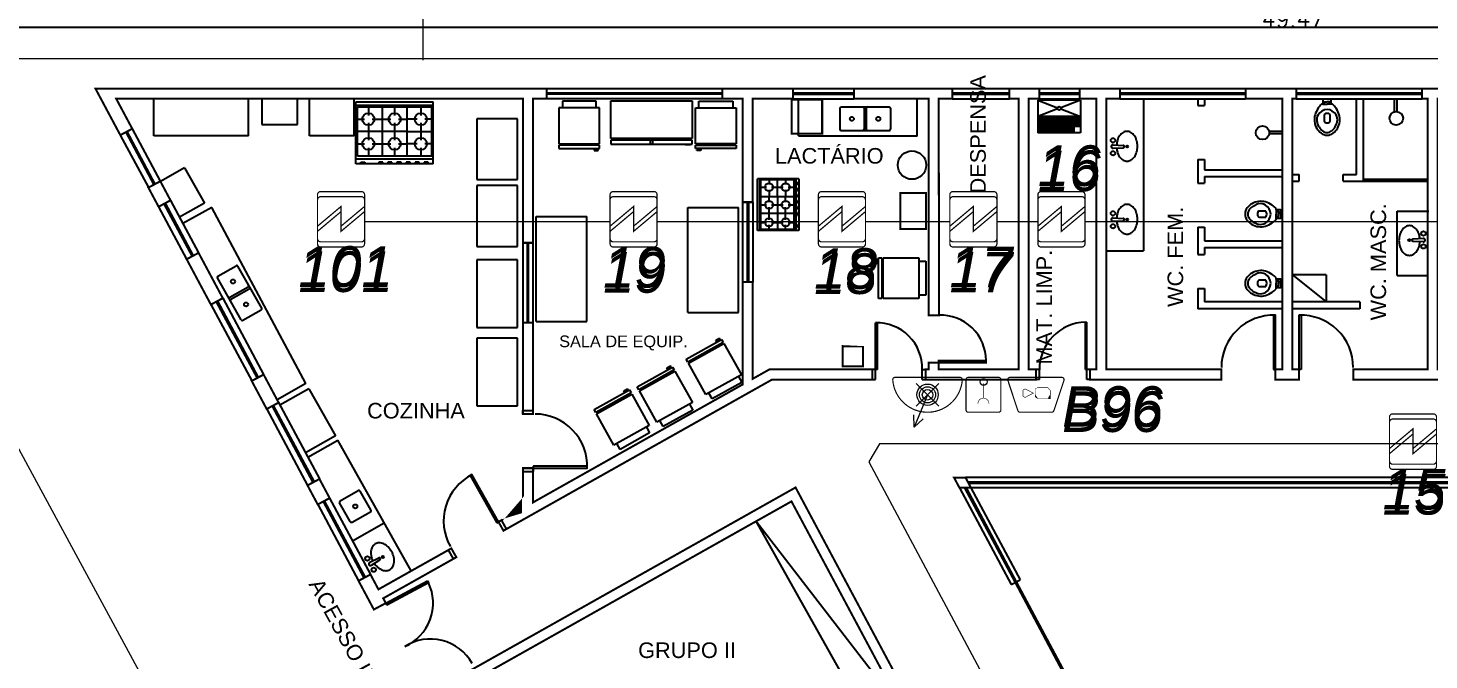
# Model space of a CAD drawing. Header units: metres. Extents: x -331 to 2982, y 362 to 2539.
# Drawn here: x 2904.08 to 2924.8, y 1398.83 to 1408.17 of the extents above; entities that cross this region are included whole.
import ezdxf

# ---------------------------------------------------------------- set-up
doc = ezdxf.new("R2010")
doc.units = ezdxf.units.M
doc.linetypes.add('LIN0', pattern=[0])
doc.layers.get('0').update_dxf_attribs({"color": 251})
doc.layers.get('Defpoints').update_dxf_attribs({"color": 251})
for name, color, linetype in [('CX', 251, 'Continuous'), ('DET. FUMAÇA', 1, 'Continuous'), ('Div', 251, 'Continuous'), ('Mob', 251, 'Continuous'), ('Pis', 251, 'Continuous')]:
    doc.layers.add(name, color=color, linetype=linetype)
doc.styles.add('COTA', font='simplex.shx')
doc.styles.get("Standard").update_dxf_attribs({"font": 'arial.ttf', "height": 0.3})
doc.dimstyles.new('EXEC_75', dxfattribs={"dimscale": 75, "dimtxt": 0.0032, "dimasz": 0.0022, "dimexe": 0, "dimexo": 0, "dimgap": 5e-05, "dimtad": 1, "dimzin": 4, "dimdsep": 46, "dimtxsty": 'COTA', "dimblk": 'ARCHTICK', "dimcen": 0, "dimclrd": 1, "dimclre": 1, "dimclrt": 2, "dimazin": 0, "dimtfac": 1, "dimtix": 1, "dimtmove": 2, "dimatfit": 3, "dimldrblk": 'DOT', "dimfxl": 1, "dimtvp": 1, "dimtolj": 1, "dimtzin": 0, "dimarcsym": 0})

# ---------------------------------------------------------------- blocks, each defined once
blk = doc.blocks.new('Detector de fumaça')
at = {"layer": 'DET. FUMAÇA', "linetype": 'Continuous', "lineweight": 15, "const_width": 0.01870277497772515}
blk.add_lwpolyline([(774.59948291868, 539.8157648447526), (775.2490596285452, 539.8157648447526, -0.414213562373095), (775.2958165659895, 539.7690079073084), (775.2958165659895, 539.1669315525518, -0.414213562373095), (775.2490596285452, 539.1201746151075), (774.59948291868, 539.1201746151075, -0.414213562373095), (774.5527259812357, 539.1669315525518), (774.5527259812357, 539.7690079073084, -0.414213562373095)], format="xyb", close=True, dxfattribs=at)
blk.add_lwpolyline([(774.7729620717275, 539.8157648447526), (775.0644559117889, 539.46796972993), (774.7729620717275, 539.46796972993), (775.0644559117889, 539.1201746151075)], dxfattribs=at)
blk = doc.blocks.new('WEW')
at = {"color": 1, "lineweight": 0, "true_color": 0xe60000}
for p, q in [((1781.244058351585, 994.0054447120629), (1781.439250093025, 994.4815067582979)), ((1781.439250093025, 994.4815067582979), (1781.307645081665, 994.3597140754018)), ((1781.439250093025, 994.4815067582979), (1781.447474959226, 994.302381974424)), ((1781.074639723589, 994.1748633400589), (1781.413476979581, 993.8360260840664)), ((1781.413476979581, 994.1748633400584), (1781.074639723589, 993.8360260840664))]:
    blk.add_line(p, q, dxfattribs=at)
at = {"color": 1, "true_color": 0xe60000, "const_width": 0.01719509600299768}
for points in [[(1779.259071833538, 993.7473526965271), (1780.02339894841, 993.7473526965271, 0.5119182938526288), (1780.056024349183, 993.7926180221241), (1779.907000183824, 994.239690518202, 0.3228228060550418), (1779.874374783051, 994.2632055766169), (1779.408095998897, 994.2632055766169, 0.3228228060552482), (1779.375470598124, 994.239690518202), (1779.226446432765, 993.7926180221241, 0.5119182938524135)], [(1780.193442345628, 994.2632055766169), (1780.640514841706, 994.2632055766169, -0.414213562373095), (1780.674905033712, 994.2288153846109), (1780.674905033712, 993.781742888533, -0.414213562373095), (1780.640514841706, 993.7473526965271), (1780.193442345628, 993.7473526965271, -0.414213562373095), (1780.159052153622, 993.781742888533), (1780.159052153622, 994.2288153846109, -0.414213562373095)], [(1780.763825455262, 993.7475182720175), (1781.724291247904, 993.7475182720175, 0.4353107658729382), (1781.758593597641, 993.7843649063095, 0.9309493362536452), (1780.729523105524, 993.78436490631, 0.4353107658789753)]]:
    blk.add_lwpolyline(points, format="xyb", close=True, dxfattribs=at)
at = {"color": 1, "true_color": 0xe60000, "const_width": 0.008597548001498838}
for points in [[(1780.336029158255, 994.1350885802071), (1780.338049993509, 994.117166943729), (1780.344365115822, 994.0989928898357), (1780.351185446949, 994.0881389409826), (1780.365331318015, 994.0727414786561), (1780.373162042483, 994.0671882955221), (1780.385539694845, 994.0603730144587), (1780.397159497558, 994.0568391706461), (1780.413073587328, 994.0548198313247), (1780.421409544896, 994.0548198313247), (1780.431261128904, 994.0560819184007), (1780.449861303415, 994.0615455393163), (1780.464482803699, 994.0698767141055), (1780.477493721696, 994.0816463422157), (1780.487704267944, 994.0962795844166), (1780.493996586282, 994.1102881051825), (1780.496860415737, 994.1223690846443), (1780.497607045538, 994.1296433123828), (1780.497793702989, 994.135674088325)], [(1780.416978593668, 993.8365099637556), (1780.416978593668, 994.0545811760148)]]:
    blk.add_lwpolyline(points, dxfattribs=at)
for points in [[(1779.462692778066, 994.0599573185639), (1779.617256824809, 994.0599573185641), (1779.651647016815, 994.0255671265581), (1779.651647016814, 993.9361816424857), (1779.617256824808, 993.9017914504798), (1779.462692778067, 993.9017914504798), (1779.428302586061, 993.9361816424857), (1779.42830258606, 994.0255671265579)], [(1779.832264668318, 993.9361816424855), (1779.832264668318, 994.0255671265586), (1779.8016962579, 994.0442011264258), (1779.678836761142, 993.9808743845219), (1779.8016962579, 993.917547642618)]]:
    blk.add_lwpolyline(points, close=True, dxfattribs=at)
at = {"color": 1, "lineweight": 0, "true_color": 0xe60000}
for radius in [0.15786673427384, 0.1190594061215832, 0.0773527752583614]:
    blk.add_circle((1781.244058351585, 994.0054447120626), radius, dxfattribs=at)
blk = doc.blocks.new('derw')
at = {"layer": 'Div', "color": 2, "linetype": 'Continuous', "lineweight": 15}
blk.add_lwpolyline([(814.4189921522002, 2191.529581289617), (814.4189921522002, 2192.588913395118), (816.5705472743985, 2192.588913395118)], dxfattribs=at)
at = {"layer": 'Div', "color": 2, "linetype": 'Continuous', "lineweight": 15, "insert": (814.7715363855286, 2193.224066991034), "char_height": 0.2, "attachment_point": 1}
blk.add_mtext_dynamic_manual_height_columns('{\\fArial|b0|i1|c0|p34;Cabo Blindado \\P3 x # 1,50mm²}', width=13.3188035564217, gutter_width=2.5, heights=[0], dxfattribs=at)
blk = doc.blocks.new('_ARCHTICK')
at = {"color": 0, "linetype": 'ByBlock', "const_width": 0.15}
blk.add_lwpolyline([(-0.5, -0.5), (0.5, 0.5)], dxfattribs=at)
blk = doc.blocks.new('*D131')
at = {"color": 1, "linetype": 'Continuous', "lineweight": -2, "transparency": 16777216}
for p, q in [((2898.05302410439, 1407.716126733687), (2898.05302410439, 1408.17792171085)), ((2947.521628035352, 1408.17792171085), (2898.05302410439, 1408.17792171085)), ((2947.521628035352, 1407.716126733687), (2947.521628035352, 1408.17792171085))]:
    blk.add_line(p, q, dxfattribs=at)
at = {"layer": 'Defpoints', "color": 0, "transparency": 16777216}
for p in [(2898.05302410439, 1408.17792171085), (2898.05302410439, 1407.716126733687), (2947.521628035352, 1407.716126733687)]:
    blk.add_point(p, dxfattribs=at)
at = {"color": 1, "lineweight": -2, "transparency": 16777216, "xscale": 0.165, "yscale": 0.165, "zscale": 0.165, "rotation": 180}
blk.add_blockref('_ARCHTICK', (2898.05302410439, 1408.17792171085), dxfattribs=at)
at = {"color": 1, "lineweight": -2, "transparency": 16777216, "xscale": 0.165, "yscale": 0.165, "zscale": 0.165}
blk.add_blockref('_ARCHTICK', (2947.521628035352, 1408.17792171085), dxfattribs=at)
at = {"color": 2, "lineweight": 15, "transparency": 16777216, "insert": (2922.787326069871, 1408.30167171085), "char_height": 0.24, "attachment_point": 5, "style": 'COTA'}
blk.add_mtext('\\A1;49.47', dxfattribs=at)
blk = doc.blocks.new('_Dot')
at = {"color": 0, "linetype": 'ByBlock', "lineweight": -2}
blk.add_line((-0.5, 0), (-1, 0), dxfattribs=at)
at = {"color": 0, "linetype": 'ByBlock', "const_width": 0.5}
blk.add_lwpolyline([(-0.25, 0, 1), (0.25, 0, 1)], format="xyb", close=True, dxfattribs=at)
blk = doc.blocks.new('BACIA')
for p, q in [((-0.06929969959371363, -0.1499999999999986), (-0.07449043972138014, -0.1499999999999986)), ((-0.0625, -0.1499999999999986), (-0.06929969959371363, -0.1499999999999986)), ((-0.0625, -0.09199999999999875), (-0.0625, -0.1499999999999986)), ((0, -0.0799999999999983), (-0.05150000000000077, -0.0799999999999983)), ((0.05150000000000077, -0.0799999999999983), (0, -0.0799999999999983)), ((0.03150000000000119, -0.115000000000002), (0, -0.115000000000002)), ((0.03600000000000136, -0.142000000000003), (0.03600000000000136, -0.1309999999999931)), ((0.0625, -0.1499999999999986), (0.0625, -0.09199999999999875)), ((0.06929969959371363, -0.1499999999999986), (0.0625, -0.1499999999999986)), ((0.07449043972138014, -0.1499999999999986), (0.06929969959371363, -0.1499999999999986)), ((-0.04449999999999932, -0.3039999999999949), (-0.04449999999999932, -0.3999999999999986)), ((0.04449999999999932, -0.3999999999999986), (0.04449999999999932, -0.3039999999999949)), ((-0.1184605461727166, -0.4889924874594769), (-0.1364171111008154, -0.45364006149088)), ((0.1184605461727166, -0.4889924874594769), (0.136417111100819, -0.45364006149088))]:
    blk.add_line(p, q)
for points in [[(-0.0625, -0.1499999999999986), (0, -0.1499999999999986)], [(0.0625, -0.1499999999999986), (0, -0.1499999999999986)]]:
    blk.add_lwpolyline(points)
blk.add_lwpolyline([(-0.04363120556149624, -0.1499999999999986, 0.3801993223494783), (-0.03599999999999781, -0.142000000000003), (-0.03599999999999781, -0.1309999999999931, 0.08734938886844609), (-0.03699999999999903, -0.1270000000000024, -0.172036555799225), (-0.03702063377328457, -0.1182640766249179, -0.102747442116531), (-0.03566207996622595, -0.1162748367859479, -0.1679936777225035), (-0.03150000000000119, -0.115000000000002), (0, -0.115000000000002)], format="xyb")
for centre, radius, start, end in [((0.1321829470198672, -0.3913096026490095), 0.3204150456967369, 131.9479104648091, 145.5380661265648), ((-0.07479012425758214, -0.1601487495666376), 0.01015317332599532, 88.30859252005752, 135.2439126766866), ((-0.05074531098659207, -0.09173346492895718), 0.01175771043809134, 93.68015882626072, 181.2989470177389), ((0.03173743116794014, -0.1216564220801502), 0.006660655258204784, 53.89771119222979, 92.04284503821697), ((0.03155233409674096, -0.1205401257283114), 0.005923065158646362, 22.59835358240746, 46.06398807404855), ((0.04786092761631977, -0.1318402319040786), 0.01189065152008987, 155.9795951917806, 175.9479178723674), ((0.04431560278074187, -0.1417074468716635), 0.008320747378689675, 182.0149049368109, 265.2819836100416), ((0.02469117647058638, -0.1226029411764671), 0.01307062595960118, 340.3418396232133, 19.38750188413868), ((0.05074531098659563, -0.09173346492895718), 0.01175771043809118, 358.7010529822612, 86.31984117373871), ((0.07479012425758214, -0.1601487495666376), 0.01015317332599532, 44.75608732331297, 91.69140747994248), ((-0.1321829470198672, -0.3913096026490095), 0.320415045696737, 34.46193387343519, 48.05208953519092), ((0.05494047619047748, -0.3801611904761941), 0.2432773275438598, 163.2378071544005, 187.0452670075308), ((0.05991666666666617, -0.3819983333333354), 0.2480025543159215, 186.4830215220752, 211.0730449228164), ((0.1454000000000022, -0.3981839999999934), 0.3352073654560732, 145.8476197902067, 164.7475197542508), ((-0.007601351351350871, -0.3835635135135149), 0.1458151578266436, 149.70193944114, 190.4455695455569), ((0.003175081433223426, -0.3827369706840429), 0.156567009623433, 190.0280393896644, 206.9273693196558), ((0.0006703454894427807, -0.3863925143953892), 0.1543939696503947, 90.24876676285231, 150.3441295896247), ((-0.02037499999999781, -0.4003749999999968), 0.02412791433174442, 179.1094637466394, 246.489598798599), ((0, -0.3557575757575719), 0.06825757575757602, 49.31179748816343, 130.6882025118366), ((-0.0006703454894427807, -0.3863925143953892), 0.1543939696503947, 29.65587041037526, 89.75123323714769), ((0.02037500000000136, -0.4003749999999968), 0.02412791433174442, 293.5104012014011, 0.8905362533606069), ((-0.1454000000000022, -0.3981839999999934), 0.335207365456073, 15.25248024574918, 34.15238020979325), ((0.007601351351350871, -0.3835635135135149), 0.1458151578266433, 349.5544304544431, 30.29806055886002), ((-0.003175081433223426, -0.3827369706840358), 0.1565670096234335, 333.0726374834064, 349.9719606103353), ((-0.05991666666666617, -0.3819983333333354), 0.2480025543159212, 328.9269550771838, 353.5169784779251), ((-0.05494047619047748, -0.3801611904761941), 0.2432773275438596, 352.9547329924692, 16.76219284559946), ((0.07564864864864873, -0.36919763513513), 0.2680990709266696, 211.6808876267744, 231.839711781021), ((0.07564864864864873, -0.36919763513513), 0.2280990709266696, 211.6808876267744, 231.839711781021), ((-0.0003333333333337407, -0.4609999999999985), 0.149000372855611, 233.0019240903329, 270.1281782638239), ((-0.0003333333333337407, -0.4609999999999985), 0.109000372855611, 233.0019240903329, 270.1281782638239), ((0, -0.3434318181818199), 0.08456818181818218, 249.2222843690609, 290.7777156309392), ((0.0003333333333337407, -0.4609999999999985), 0.1490003728556102, 269.8718217361762, 306.9980759096673), ((0.0003333333333337407, -0.4609999999999985), 0.1090003728556102, 269.8718217361762, 306.9980759096673), ((-0.07564864864864873, -0.36919763513513), 0.2280990709266702, 308.1602882189789, 328.3191123732256), ((-0.07564864864864873, -0.36919763513513), 0.2680990709266702, 308.1602882189789, 328.3191123732256)]:
    blk.add_arc(centre, radius, start, end)
blk = doc.blocks.new('Cuba')
at = {"linetype": 'LIN0'}
for p, q in [((-0.02585295492752238, -0.1379628876449992), (-0.01718032767666955, -0.2850224903811309)), ((0.02585295492751882, -0.1379628876449992), (0.01718032767666955, -0.2850224903811309))]:
    blk.add_line(p, q, dxfattribs=at)
for points in [[(-0.02288629802900033, -0.1882677574764458, 0.04918737415790959), (-0.08275152523274443, -0.1995334803665472, 0.08271085082696271), (-0.1510547913165752, -0.2324730561616519, 0.1067765166610257), (-0.2001066447227018, -0.2858013261504126, 0.1335112860191086), (-0.2154055886850799, -0.3420746072455643, 0.1335112860189625), (-0.2001066447227302, -0.3983478883407088, 0.1067765166609609), (-0.1510547913165894, -0.4516761583294908, 0.08271085082688794), (-0.08275152523278706, -0.4846157341246098, 0.07119615337565723), (0.004301776439952221, -0.4970746072455938, 0.07119615337569098)], [(0.004301776439952221, -0.4970746072455938, 0.07119615337569098), (0.09135507811273413, -0.4846157341246169, 0.08271085082684147), (0.159658344196508, -0.4516761583295192, 0.1067765166608913), (0.2087101976026347, -0.3983478883407869, 0.1335112860190436), (0.2240091415650127, -0.3420746072456069, 0.1335112860192239), (0.2087101976026204, -0.2858013261504198, 0.1067765166609785), (0.1596583441965223, -0.2324730561616803, 0.08271085082689239), (0.09135507811276256, -0.1995334803665827, 0.05612583776606229), (0.02292368620180341, -0.1876337754453488, 0.07119615337569682)]]:
    blk.add_lwpolyline(points, format="xyb", dxfattribs=at)
for centre, radius in [((-0.09940972269724568, -0.1349029643929995), 0.032730686475277), ((0.0919536699389738, -0.1349029643929995), 0.032730686475277), ((0, -0.3433150681628483), 0.01520655305174234)]:
    blk.add_circle(centre, radius, dxfattribs=at)
for centre, radius, start, end in [((0, -0.1349029643929995), 0.02603340947306572, 353.2499466875939, 186.7500533124061), ((0, -0.2850224903811309), 0.01718032767667764, 179.9999999995161, 4.838514225816819e-10)]:
    blk.add_arc(centre, radius, start, end, dxfattribs=at)
blk = doc.blocks.new('Gel_02')
for p, q in [((0, -0.5), (0, 0)), ((0, 0), (0.09999999999999787, 0)), ((0.09999999999999787, -0.5500000000000007), (0.09999999999999787, 0.04999999999999716)), ((0.09999999999999787, 0.04999999999999716), (0.629999999999999, 0.05000000000000071)), ((0.629999999999999, 0.05000000000000071), (0.6300000000000026, -0.5500000000000007)), ((0.6499999999999986, 0.02499999999999858), (0.629999999999999, 0.02499999999999858)), ((0.6499999999999986, -0.5500000000000007), (0.6499999999999986, 0.05000000000000071)), ((0.6499999999999986, 0.05000000000000071), (0.6999999999999957, 0.05000000000000071)), ((0.6999999999999957, 0.05000000000000071), (0.6999999999999957, -0.5500000000000007)), ((0.09999999999999787, -0.5), (0, -0.5)), ((0.6300000000000026, -0.5500000000000007), (0.09999999999999787, -0.5500000000000007)), ((0.6499999999999986, -0.5249999999999986), (0.6300000000000026, -0.5249999999999986)), ((0.6999999999999957, -0.5500000000000007), (0.6499999999999986, -0.5500000000000007)), ((0.7000000000000028, -0.4699999999999989), (0.7300000000000004, -0.4699999999999989)), ((0.7199999999999989, -0.4899999999999984), (0.7000000000000028, -0.4899999999999984)), ((0.7199999999999989, -0.5300000000000011), (0.7199999999999989, -0.4899999999999984)), ((0.7300000000000004, -0.5300000000000011), (0.7199999999999989, -0.5300000000000011)), ((0.7300000000000004, -0.4699999999999989), (0.7300000000000004, -0.5300000000000011))]:
    blk.add_line(p, q)
blk = doc.blocks.new('Fogao-6')
at = {"linetype": 'LIN0'}
for p, q in [((-0.3825000000000074, -0.01999999999999602), (0.3825000000000074, -0.01999999999999957)), ((-0.3825000000000074, -0.6350000000000016), (-0.3825000000000074, -0.01999999999999602)), ((-0.3825000000000074, -0.05499999999999972), (0.3825000000000074, -0.05499999999999972)), ((-0.3674999999999997, -0.5599999999999987), (-0.3675000000000068, -0.07000000000000384)), ((-0.3675000000000068, -0.07000000000000384), (0.3674999999999997, -0.07000000000000384)), ((-0.2600000000000051, -0.07000000000000384), (-0.2600000000000051, -0.154999999999994)), ((-0.1225000000000094, -0.07000000000000384), (-0.1225000000000094, -0.5599999999999987)), ((-7.105427357601002e-15, -0.07000000000000384), (-7.105427357601002e-15, -0.154999999999994)), ((0.1224999999999881, -0.07000000000000028), (0.1224999999999881, -0.5599999999999987)), ((0.259999999999998, -0.07000000000000384), (0.259999999999998, -0.154999999999994)), ((0.3674999999999926, -0.5600000000000023), (0.3674999999999997, -0.07000000000000384)), ((0.3824999999999932, -0.6350000000000122), (0.3825000000000074, -0.01999999999999957)), ((-0.3674999999999997, -0.1924999999999955), (-0.2975000000000065, -0.1924999999999955)), ((-0.2600000000000051, -0.2299999999999898), (-0.2600000000000051, -0.4000000000000057)), ((-0.2225000000000108, -0.192499999999999), (-0.1225000000000094, -0.1925000000000026)), ((-0.1225000000000094, -0.1925000000000026), (-0.03750000000000853, -0.1925000000000026)), ((-7.105427357601002e-15, -0.2299999999999862), (-7.105427357601002e-15, -0.4000000000000057)), ((0.03749999999998721, -0.1925000000000061), (0.1224999999999881, -0.1925000000000061)), ((0.2225000000000037, -0.192499999999999), (0.1225000000000023, -0.1925000000000026)), ((0.259999999999998, -0.2299999999999898), (0.259999999999998, -0.4000000000000057)), ((0.3674999999999926, -0.192499999999999), (0.2974999999999994, -0.1924999999999955)), ((-0.1225000000000094, -0.3149999999999906), (-0.3675000000000068, -0.3149999999999942)), ((0.1224999999999881, -0.3149999999999942), (-0.1225000000000094, -0.3149999999999906)), ((0.1225000000000023, -0.3149999999999906), (0.3674999999999926, -0.3149999999999942)), ((-0.3674999999999997, -0.4375), (-0.2975000000000065, -0.4375)), ((-0.2600000000000051, -0.4750000000000014), (-0.2600000000000051, -0.5599999999999987)), ((-0.2225000000000108, -0.4375000000000036), (-0.1225000000000094, -0.4375000000000036)), ((-0.1225000000000094, -0.4375000000000036), (-0.03750000000000853, -0.4375000000000036)), ((-7.105427357601002e-15, -0.4750000000000014), (-7.105427357601002e-15, -0.5599999999999987)), ((0.03749999999998721, -0.4375000000000036), (0.1224999999999881, -0.4375000000000036)), ((0.2225000000000037, -0.4375000000000036), (0.1225000000000023, -0.4375000000000036)), ((0.259999999999998, -0.4750000000000014), (0.259999999999998, -0.5599999999999987)), ((0.3674999999999926, -0.4375000000000036), (0.2974999999999994, -0.4375)), ((0.3824999999999932, -0.5899999999999963), (-0.3825000000000003, -0.5899999999999963)), ((0.3824999999999932, -0.6350000000000122), (-0.3825000000000074, -0.6350000000000016)), ((0.3674999999999926, -0.5600000000000023), (-0.3674999999999997, -0.5599999999999987)), ((-0.3339106237489773, -0.6166043435804944), (-0.2939106237489781, -0.6166043435804944)), ((-0.3339106237489773, -0.626604343580496), (-0.3339106237489773, -0.6166043435804944)), ((-0.2939106237489781, -0.626604343580496), (-0.3339106237489773, -0.626604343580496)), ((-0.2939106237489781, -0.6166043435804944), (-0.2939106237489781, -0.626604343580496)), ((-0.1568313688273406, -0.6166043435804944), (-0.1568313688273406, -0.626604343580496)), ((-0.1168313688273415, -0.6166043435804944), (-0.1568313688273406, -0.6166043435804944)), ((-0.1568313688273406, -0.626604343580496), (-0.1168313688273415, -0.626604343580496)), ((-0.1168313688273415, -0.626604343580496), (-0.1168313688273415, -0.6166043435804944)), ((-0.02683136882733805, -0.6166043435804944), (-0.0668313688273372, -0.6166043435804944)), ((-0.0668313688273372, -0.6166043435804944), (-0.0668313688273372, -0.626604343580496)), ((-0.0668313688273372, -0.626604343580496), (-0.02683136882733805, -0.626604343580496)), ((-0.02683136882733805, -0.626604343580496), (-0.02683136882733805, -0.6166043435804944)), ((0.02316863117266621, -0.6166043435804944), (0.02316863117266621, -0.626604343580496)), ((0.06316863117266536, -0.6166043435804944), (0.02316863117266621, -0.6166043435804944)), ((0.02316863117266621, -0.626604343580496), (0.06316863117266536, -0.626604343580496)), ((0.06316863117266536, -0.626604343580496), (0.06316863117266536, -0.6166043435804944)), ((0.1531686311726688, -0.6166043435804944), (0.1131686311726696, -0.6166043435804944)), ((0.1131686311726696, -0.6166043435804944), (0.1131686311726696, -0.626604343580496)), ((0.1131686311726696, -0.626604343580496), (0.1531686311726688, -0.626604343580496)), ((0.1531686311726688, -0.626604343580496), (0.1531686311726688, -0.6166043435804944)), ((0.2431686311726722, -0.6166043435804944), (0.203168631172673, -0.6166043435804944)), ((0.203168631172673, -0.6166043435804944), (0.203168631172673, -0.626604343580496)), ((0.203168631172673, -0.626604343580496), (0.2431686311726722, -0.626604343580496)), ((0.2431686311726722, -0.626604343580496), (0.2431686311726722, -0.6166043435804944)), ((0.2931686311726764, -0.6166043435804944), (0.2931686311726764, -0.626604343580496)), ((0.3331686311726756, -0.6166043435804944), (0.2931686311726764, -0.6166043435804944)), ((0.2931686311726764, -0.626604343580496), (0.3331686311726756, -0.626604343580496)), ((0.3331686311726756, -0.626604343580496), (0.3331686311726756, -0.6166043435804944))]:
    blk.add_line(p, q, dxfattribs=at)
for centre in [(-0.2600000000000051, -0.192499999999999), (-1.4210854715202e-14, -0.1925000000000026), (0.259999999999998, -0.192499999999999), (-0.2600000000000051, -0.4375000000000036), (-1.4210854715202e-14, -0.4375), (0.259999999999998, -0.4375000000000036)]:
    blk.add_circle(centre, 0.06, dxfattribs=at)
blk = doc.blocks.new('A$C259F2AD5')
at = {"layer": 'Mob'}
for p, q in [((-1.095448283194855e-07, 0.6299998986380757), (-1.113213698999971e-07, -1.013619268519506e-07)), ((-1.095448283194855e-07, 0.6299998986380757), (0.4799998904551757, 0.6299998986380757)), ((-1.095448283194855e-07, 0.6299998986380757), (0.1111000068219425, 0.3383620920959238)), ((0.1288997724258394, 0.3383620922221802), (0.2399998895669029, 0.6299998986380757)), ((0.2399998895668887, 0.629999898638065), (0.2399998895669029, -1.013619339573779e-07)), ((0.2599998904552052, 0.6299998986380757), (0.2599998886786778, -1.0074153422579e-07)), ((0.2799998904552154, 0.6299998986380757), (0.2799998886786739, -1.00797933555441e-07)), ((0.2999998904552115, 0.6299998986380757), (0.2999998886786699, -1.008543328850919e-07)), ((0.3199998904552075, 0.6299998986380757), (0.3199998886786659, -1.009107322147429e-07)), ((0.3399998904552035, 0.6299998986380757), (0.3399998886786619, -1.009671315443939e-07)), ((0.3599998904551853, 0.6299998986380757), (0.359999888678658, -1.010235308740448e-07)), ((0.3799998904551813, 0.6299998986380757), (0.379999888678654, -1.010799302036958e-07)), ((0.3888189320078368, 0.6299998986380757), (0.388818932007851, 0.5322301079605474)), ((0.4799998904551757, 0.6299998986380757), (0.4799998886786341, -1.013619268519506e-07)), ((0.388818932007851, 0.5322301079605474), (0.4799998901794709, 0.5322301079605438)), ((0.3999998901794868, 0.5322301079605474), (0.39999988867865, -1.011363295333467e-07)), ((0.419999890179497, 0.5322301079605474), (0.419999888678646, -1.011927288629977e-07)), ((0.439999890179493, 0.5322301079605474), (0.439999888678642, -1.012491281926486e-07)), ((0.4599998901794891, 0.5322301079605474), (0.4599998886786381, -1.013055275222996e-07)), ((-1.113213698999971e-07, -1.013619268519506e-07), (0.1111000059887033, 0.2916377054976493)), ((0.1288997731440134, 0.2916377053275596), (0.2399998895669029, -1.013619268519506e-07)), ((-1.113213698999971e-07, -1.013619268519506e-07), (0.4799998886786341, -1.013619268519506e-07))]:
    blk.add_line(p, q, dxfattribs=at)
blk.add_circle((0.1199998897895966, 0.3149998986380744), 0.025, dxfattribs=at)
blk = doc.blocks.new('Cuba2-cz')
for p, q in [((-0.3749999999999981, -0.144999999999996), (-0.3749999999999839, -0.4550000000000125)), ((-0.3550000000000021, -0.125), (0.355000000000002, -0.125)), ((-0.01499999999999824, -0.1449999999999991), (-0.01499999999998392, -0.4550000000000076)), ((0.01500000000000179, -0.1450000000000011), (0.01500000000001611, -0.4550000000000094)), ((0.375000000000002, -0.1449999999999991), (0.375000000000016, -0.4550000000000076)), ((-0.3549999999999879, -0.4750000000000085), (0.355000000000016, -0.4750000000000085))]:
    blk.add_line(p, q)
for centre in [(-0.194999999999989, -0.3000000000000038), (0.1949999999999888, -0.3000000000000038)]:
    blk.add_circle(centre, 0.03)
for centre, start, end in [((-0.3550000000000021, -0.144999999999996), 90, 180), ((-0.03499999999999825, -0.145), 2.646221494977646e-12, 90), ((0.03500000000000181, -0.1450000000000002), 90, 180.0000000000026), ((0.355000000000002, -0.145), 2.646221494977646e-12, 90), ((-0.3549999999999879, -0.4550000000000125), 180, 270), ((-0.03499999999998393, -0.4550000000000085), 270, 2.646221494977646e-12), ((0.03500000000001613, -0.4550000000000085), 180.0000000000026, 270), ((0.355000000000016, -0.4550000000000085), 270, 2.582610401348376e-12)]:
    blk.add_arc(centre, 0.02, start, end)

msp = doc.modelspace()

# ---------------------------------------------------------------- linework, layer by layer
at = {"layer": 'CX', "ltscale": 8}
for points in [[(2922.49778969133, 1403.125336594777), (2922.52778969133, 1403.125336594777), (2922.52778969133, 1403.925336594777), (2922.49778969133, 1403.925336594777)], [(2922.907789143182, 1403.125336594777), (2922.877789143182, 1403.125336594777), (2922.877789143182, 1403.925336594777), (2922.907789143182, 1403.925336594777)], [(2911.010485227763, 1400.857608435123), (2911.036635745811, 1400.872310489601), (2910.644580959743, 1401.569657637527), (2910.618430441696, 1401.55495558305)], [(2911.547789417256, 1401.695336809576), (2911.547789417256, 1401.665336809576), (2912.347789417257, 1401.665336809576), (2912.347789417257, 1401.695336809576)]]:
    msp.add_lwpolyline(points, close=True, dxfattribs=at)
for centre, start, end in [((2922.49835219133, 1403.155336594777), 87.81061881630444, 180), ((2922.907226643182, 1403.155336594777), 0, 92.18938118369559), ((2911.577789417257, 1401.694774309576), 357.8106188162876, 90), ((2910.996273495499, 1400.884034616692), 117.1557016517648, 209.3450828354662)]:
    msp.add_arc(centre, 0.7705624999999969, start, end, dxfattribs=at)
at = {"layer": 'DET. FUMAÇA', "color": 2, "linetype": 'Continuous', "lineweight": 15}
msp.add_circle((2918.211986996268, 1402.940582557633), 0.05037180366343819, dxfattribs=at)
at = {"layer": 'Div', "color": 150, "linetype": 'Continuous', "lineweight": 0}
for p, q in [((2912.687171805912, 1405.305767820876), (2909.05564455707, 1405.305767820875)), ((2915.768610608278, 1405.305767820876), (2913.382762035558, 1405.305767820875)), ((2917.712163258716, 1405.305767820876), (2916.464200837923, 1405.305767820875)), ((2919.014515629881, 1405.305767820876), (2918.407753488362, 1405.305767820875)), ((2929.787955362635, 1405.305767820875), (2919.710105859526, 1405.305767820876))]:
    msp.add_line(p, q, dxfattribs=at)
at = {"layer": 'Div', "color": 230, "linetype": 'Continuous', "lineweight": 0}
msp.add_lwpolyline([(2868.331737591302, 1406.738311297104), (2868.331737591302, 1456.50171918145, -0.414213562373095), (2869.331737591302, 1457.50171918145), (2981.0732040355, 1457.50171918145, -0.573633797378109), (2981.944759001761, 1456.011421373187), (2936.695141891721, 1375.575555968425, -0.2709437248566193), (2935.82358692546, 1375.065853776687), (2919.103372282391, 1375.065853776687, -0.2751897758583724), (2918.224177034503, 1375.589392113914), (2902.169315213926, 1405.214772959877, 0.2751897758583723), (2901.290119966038, 1405.738311297104), (2869.331737591302, 1405.738311297104, -0.414213562373095)], format="xyb", close=True, dxfattribs=at)
at = {"layer": 'Div', "color": 150, "linetype": 'Continuous', "lineweight": 0}
for points in [[(2889.015567856112, 1425.513853608338), (2942.005730541883, 1425.513853608338), (2942.005730541883, 1420.436845911743), (2949.223499445711, 1420.436845911743), (2949.223499445711, 1411.112281434738), (2947.52162803535, 1407.716126733687), (2898.05302410439, 1407.716126733687), (2898.05302410439, 1404.734484828974), (2868.289244039146, 1404.734484828974)], [(2928.381082622895, 1391.968756505175), (2933.618669866185, 1401.760801171783), (2933.460165162271, 1402.025336767103), (2916.672927415252, 1402.025336767661), (2916.514422711338, 1401.760801172362), (2923.490506533939, 1388.718512573459), (2926.642586043893, 1388.718512573459), (2928.852896614766, 1392.850846572246)]]:
    msp.add_lwpolyline(points, dxfattribs=at)
at = {"layer": 'Pis'}
for p, q in [((2905.939327702779, 1406.575336835262), (2905.939327702779, 1407.125336818436)), ((2907.339327702779, 1406.575336831319), (2907.339327702779, 1407.125336818436)), ((2907.534074782023, 1407.125336824707), (2907.534074782023, 1406.745336824707)), ((2908.064074782023, 1406.745336824707), (2908.064074782023, 1407.125336824707)), ((2908.241775403842, 1406.575336835262), (2908.241775403842, 1407.125336818436)), ((2908.901775403842, 1406.575336833404), (2908.901775403842, 1407.125336818436)), ((2911.747789417405, 1407.275336808286), (2914.347789417405, 1407.275336802942)), ((2911.747789417272, 1407.210336808286), (2914.347789417271, 1407.210336802942)), ((2914.34778941723, 1407.190336803476), (2911.747789417231, 1407.190336808816)), ((2914.347789417096, 1407.125336803476), (2911.747789417097, 1407.125336808816)), ((2912.697387692769, 1407.091805915225), (2913.90008805697, 1407.091805915225)), ((2912.697387692769, 1406.535098791487), (2912.697387692769, 1407.091805915225)), ((2913.90008805697, 1407.091805915225), (2913.90008805697, 1406.535098791487)), ((2915.394478023677, 1407.275336799888), (2916.294478023677, 1407.275336797816)), ((2915.394478023527, 1407.210336799888), (2916.294478023528, 1407.210336797816)), ((2915.394478023481, 1407.190336800314), (2916.294478023481, 1407.190336798242)), ((2915.394478023331, 1407.125336800314), (2916.294478023331, 1407.125336798242)), ((2915.474669855717, 1406.578116454743), (2915.474669855716, 1407.12533680013)), ((2917.227789417598, 1406.573671116519), (2917.227789417601, 1407.125336796066)), ((2917.747789417426, 1407.275336794469), (2918.592245396461, 1407.275336792511)), ((2917.747789417276, 1407.210336794469), (2918.592245396311, 1407.210336792511)), ((2917.74778941723, 1407.190336794861), (2918.592245396265, 1407.190336792904)), ((2917.747789417079, 1407.125336794861), (2918.592245396114, 1407.125336792904)), ((2919.033561424842, 1407.275336791508), (2919.633561425026, 1407.275336790126)), ((2919.033561424692, 1407.210336791508), (2919.633561424876, 1407.210336790126)), ((2919.033561424645, 1407.190336791881), (2919.633561424828, 1407.190336790491)), ((2919.033561424842, 1407.125336791881), (2919.633561425025, 1407.125336790491)), ((2920.227017408853, 1407.275336788759), (2922.087017408674, 1407.275336784476)), ((2920.227017408704, 1407.210336788759), (2922.087017408524, 1407.210336784476)), ((2920.227017408657, 1407.190336789116), (2922.087017408477, 1407.190336784805)), ((2920.227017408506, 1407.125336789116), (2922.087017408326, 1407.125336784805)), ((2920.577789417602, 1407.125336788303), (2920.577789417537, 1404.875336862518)), ((2921.377789416122, 1407.125336786449), (2921.377789416121, 1407.025336786449)), ((2921.477789416124, 1407.125336786167), (2921.477789416124, 1407.025336786168)), ((2922.835403305061, 1407.275336782753), (2924.695403305064, 1407.275336778469)), ((2922.835403304911, 1407.210336782753), (2924.695403304914, 1407.210336778469)), ((2922.835403304864, 1407.190336783071), (2924.695403304867, 1407.19033677876)), ((2922.835403304714, 1407.125336783071), (2924.695403304717, 1407.12533677876)), ((2923.727789417603, 1406.007820371904), (2923.727789417602, 1407.125336781002)), ((2923.827789417604, 1405.907820371905), (2923.827789417603, 1407.125336781002)), ((2924.288784166505, 1406.93211833304), (2924.288784166505, 1407.125336781545)), ((2924.326269314086, 1406.934742663803), (2924.326269314087, 1407.125336781458)), ((2921.377789416121, 1407.025336786449), (2921.477789416871, 1407.025336786167)), ((2905.619959099547, 1406.681573980837), (2906.035011968066, 1405.905602901264)), ((2907.534074782023, 1406.745336824707), (2908.064074782023, 1406.745336824707)), ((2910.718571021083, 1406.829247707098), (2910.718571021083, 1405.929247707098)), ((2911.318571021083, 1406.829247707098), (2910.718571021083, 1406.829247707098)), ((2911.318571021083, 1405.929247707098), (2911.318571021083, 1406.829247707098)), ((2905.443602036005, 1406.587243783445), (2905.858654904524, 1405.811272703872)), ((2905.522874536066, 1406.629645207173), (2905.937927404585, 1405.853674127599)), ((2905.540686599486, 1406.63917255711), (2905.955739468005, 1405.863201477537)), ((2907.339327702779, 1406.575336831319), (2905.939327702779, 1406.575336835262)), ((2908.901775403842, 1406.575336833404), (2908.241775403842, 1406.575336835262)), ((2913.90008805697, 1406.535098791487), (2912.697387692769, 1406.535098791487)), ((2912.697387692769, 1406.515098791487), (2912.697387692769, 1406.455098791487)), ((2913.90008805697, 1406.515098791487), (2912.697387692769, 1406.515098791487)), ((2913.28508805697, 1406.455098791487), (2913.28508805697, 1406.515098791487)), ((2913.312387692769, 1406.515098791487), (2913.312387692769, 1406.455098791487)), ((2913.90008805697, 1406.455098791487), (2913.90008805697, 1406.515098791487)), ((2917.227789417598, 1406.573671116519), (2915.474669855717, 1406.573671116519)), ((2922.433101337235, 1406.647731683059), (2922.627789417256, 1406.647731683059)), ((2922.435725667998, 1406.610246535477), (2922.627789417256, 1406.610246535477)), ((2912.697387692769, 1406.455098791487), (2913.90008805697, 1406.455098791487)), ((2913.877394108264, 1406.442281590732), (2913.795523842573, 1406.442281590732)), ((2906.392511233656, 1406.10278025003), (2906.036571449895, 1405.902687338233)), ((2906.392511233656, 1406.10278025003), (2906.68653042912, 1405.579757580637)), ((2921.377789415777, 1406.225336795421), (2921.377789415777, 1405.87533679542)), ((2921.377789414692, 1406.225336795421), (2921.477789416524, 1406.225336795139)), ((2921.477789415776, 1406.22533679514), (2921.477789415776, 1406.075336795139)), ((2921.477789415777, 1406.075336795139), (2922.627789418875, 1406.0753367919)), ((2910.718571021083, 1405.929247707098), (2911.318571021083, 1405.929247707098)), ((2921.377789415777, 1405.87533679542), (2921.477789415776, 1405.875336795138)), ((2921.477789415777, 1405.975336795139), (2922.627789418593, 1405.9753367919)), ((2921.477789415777, 1405.975336795139), (2921.477789415776, 1405.875336795138)), ((2922.777789423801, 1406.007820371906), (2922.877789432165, 1406.007820371906)), ((2922.777789417602, 1405.907820371907), (2922.877789431883, 1405.907820371906)), ((2922.877789431883, 1405.907820371906), (2922.877789432165, 1406.007820371906)), ((2923.527789432165, 1406.007820371905), (2923.727789417603, 1406.007820371904)), ((2923.527789431883, 1405.907820370074), (2923.527789432165, 1406.007820371906)), ((2923.527789431883, 1405.907820371904), (2923.827789417604, 1405.907820371905)), ((2923.827789417604, 1405.937820371905), (2924.777789417604, 1405.937820371905)), ((2923.827789417604, 1405.907820371905), (2924.777789417604, 1405.907820371904)), ((2910.718571021083, 1405.843162382592), (2910.718571021083, 1404.943162382592)), ((2911.318571021083, 1405.843162382592), (2910.718571021083, 1405.843162382592)), ((2911.318571021083, 1404.943162382592), (2911.318571021083, 1405.843162382592)), ((2906.00958322035, 1405.529101402209), (2906.42463608887, 1404.753130322637)), ((2906.08885572041, 1405.571502825936), (2906.503908588931, 1404.795531746364)), ((2906.106667783828, 1405.581030175872), (2906.521720652348, 1404.8050590963)), ((2906.185940283888, 1405.6234315996), (2906.600993152409, 1404.847460520027)), ((2906.68653042912, 1405.579757580637), (2906.319624240833, 1405.373499862562)), ((2906.797281105944, 1405.519161628266), (2906.370145925939, 1405.279045951971)), ((2908.189486022063, 1402.917620413578), (2906.797281105944, 1405.519161628266)), ((2913.838309701085, 1403.967468532621), (2913.838309701085, 1405.517468532621)), ((2913.838309701085, 1405.517468532621), (2914.588309701085, 1405.517468532621)), ((2914.588309701085, 1403.967468532621), (2914.588309701085, 1405.517468532621)), ((2914.647789417257, 1405.596659774165), (2914.647789417257, 1404.416659774165)), ((2914.712789417256, 1405.596659774165), (2914.712789417256, 1404.416659774165)), ((2914.732789417257, 1405.596659774165), (2914.732789417257, 1404.416659774165)), ((2914.797789417256, 1405.596659774165), (2914.797789417256, 1404.416659774165)), ((2924.326570371443, 1404.515144940122), (2924.326570374123, 1405.465144940121)), ((2924.326570374123, 1405.465144940121), (2924.797789417256, 1405.465144940121)), ((2911.59184088494, 1403.834530251914), (2911.59184088494, 1405.384530251914)), ((2911.59184088494, 1405.384530251914), (2912.34184088494, 1405.384530251914)), ((2912.34184088494, 1403.834530251914), (2912.34184088494, 1405.384530251914)), ((2921.377789411124, 1405.225336795421), (2921.477789412956, 1405.225336795139)), ((2921.377789415776, 1405.225336795421), (2921.377789415777, 1404.825336795421)), ((2921.477789415779, 1405.225336795005), (2921.477789415779, 1405.025336795138)), ((2921.477789415779, 1405.025336795139), (2922.627789416058, 1405.0253367919)), ((2910.718571021083, 1404.943162382592), (2911.318571021083, 1404.943162382592)), ((2911.397789417256, 1404.995336809576), (2911.397789417256, 1403.815336809577)), ((2911.462789417256, 1404.995336809576), (2911.462789417256, 1403.815336809577)), ((2911.482789417256, 1403.815336809577), (2911.482789417256, 1404.995336809576)), ((2911.547789417256, 1403.815336809577), (2911.547789417256, 1404.995336809576)), ((2920.027789417256, 1404.875336864067), (2920.577789417255, 1404.875336862518)), ((2921.377789415777, 1404.825336795421), (2921.477789415777, 1404.825336795139)), ((2921.477789415777, 1404.925336795139), (2922.627789415777, 1404.9253367919)), ((2921.477789415777, 1404.925336795139), (2921.477789415777, 1404.825336795139)), ((2910.718571021083, 1404.742900269849), (2910.718571021083, 1403.742900269849)), ((2911.318571021083, 1404.742900269849), (2910.718571021083, 1404.742900269849)), ((2911.318571021083, 1403.742900269849), (2911.318571021083, 1404.742900269849)), ((2922.777789418382, 1404.522266422885), (2923.277789417257, 1404.122266421477)), ((2923.277789418383, 1404.522266421477), (2922.777789418382, 1404.522266422885)), ((2923.277789418383, 1404.522266421477), (2923.277789417256, 1404.122266421477)), ((2924.326570371443, 1404.515144940122), (2924.777789417256, 1404.515144940122)), ((2921.377789413948, 1404.322266426567), (2921.47778941578, 1404.322266426285)), ((2921.377789415777, 1404.322266426567), (2921.377789415778, 1404.022266426829)), ((2921.477789415779, 1404.322266426285), (2921.477789415779, 1404.122266426547)), ((2906.783090838953, 1404.082973481186), (2907.386804102253, 1402.954288274534)), ((2906.862363339013, 1404.125374904913), (2907.466076602314, 1402.996689698261)), ((2906.880175402433, 1404.13490225485), (2907.483888665733, 1403.006217048198)), ((2906.959447902494, 1404.177303678577), (2907.563161165794, 1403.048618471925)), ((2922.627789417256, 1404.022266423308), (2921.377789415778, 1404.022266426829)), ((2922.627789417256, 1404.122266423307), (2921.477789415779, 1404.122266426547)), ((2923.777789417257, 1404.122266420069), (2922.777789417256, 1404.122266422885)), ((2923.777789416974, 1404.022266420069), (2922.777789417256, 1404.022266422885)), ((2923.777789417257, 1404.122266420069), (2923.777789416974, 1404.022266420069)), ((2911.59184088494, 1403.834530251914), (2912.34184088494, 1403.834530251914)), ((2913.838309701085, 1403.967468532621), (2914.588309701085, 1403.967468532621)), ((2916.613749607111, 1402.975336767279), (2916.613749607111, 1403.81533676944)), ((2916.64374960711, 1403.125336767139), (2916.64374960711, 1403.815696789973)), ((2919.718757870752, 1403.125336772152), (2919.718757870752, 1403.825336772152)), ((2919.718757870752, 1403.825336772152), (2919.736940540829, 1403.825336772152)), ((2919.736940540829, 1403.12533676744), (2919.736940540829, 1403.825336772152)), ((2910.718571021083, 1403.742900269849), (2911.318571021083, 1403.742900269849)), ((2910.718571021083, 1403.584622829941), (2910.718571021083, 1402.584622829941)), ((2911.318571021083, 1403.584622829941), (2910.718571021083, 1403.584622829941)), ((2911.318571021082, 1402.584622829941), (2911.318571021083, 1403.584622829941)), ((2916.64374960711, 1403.125336767139), (2916.56374960711, 1403.125336767139)), ((2916.563749607533, 1402.975336767139), (2916.613749607111, 1402.975336767139)), ((2916.643749607109, 1403.12533676944), (2916.61374960711, 1403.125336769533)), ((2917.303749607529, 1403.125336765735), (2917.35374960753, 1403.125336765875)), ((2917.303749607529, 1402.975336765735), (2917.303749607529, 1403.125336765735)), ((2917.303749607529, 1402.975336765735), (2917.35374960753, 1402.975336765735)), ((2919.03576951217, 1403.125336767299), (2918.98576951217, 1403.12533676744)), ((2919.03576951217, 1402.975336767299), (2918.98576951217, 1402.975336767299)), ((2919.03576951217, 1402.975336767299), (2919.03576951217, 1403.125336767299)), ((2919.718757870752, 1403.125336772152), (2919.736940670869, 1403.125336772152)), ((2919.786940540829, 1403.125336767299), (2919.736940540829, 1403.12533676744)), ((2919.786940540829, 1402.975336767299), (2919.736940540829, 1402.975336767299)), ((2919.736940670869, 1402.975336666168), (2919.736940670869, 1403.125336663676)), ((2908.189486022063, 1402.917620413578), (2907.761822148056, 1402.677207529926)), ((2908.233948500349, 1402.838527332444), (2907.804626253249, 1402.59718218801)), ((2908.233948500349, 1402.838527332444), (2908.6259740943, 1402.141163773252)), ((2907.608480066121, 1402.539849175216), (2908.212193329421, 1401.411163968564)), ((2907.687752566182, 1402.582250598943), (2908.291465829482, 1401.453565392291)), ((2907.7055646296, 1402.59177794888), (2908.3092778929, 1401.463092742228)), ((2907.784837129661, 1402.634179372607), (2908.388550392961, 1401.505494165955)), ((2910.718571021083, 1402.584622829941), (2911.318571021082, 1402.584622829941)), ((2911.397789417256, 1402.465336809576), (2911.397789417256, 1402.515336809576)), ((2911.547789417256, 1402.465336809576), (2911.397789417256, 1402.465336809576)), ((2911.547789417256, 1402.465336809576), (2911.547789417256, 1402.515336809576)), ((2908.6259740943, 1402.141163773252), (2908.1820299745, 1401.891598887116)), ((2908.215953682566, 1401.82817608398), (2908.661212119403, 1402.07847981847)), ((2909.74685577548, 1400.147258143921), (2908.661212119403, 1402.07847981847)), ((2911.397789417256, 1401.665336809575), (2911.397789417256, 1401.615336809575)), ((2911.547789417256, 1401.695336809576), (2911.547789417256, 1401.615336809575)), ((2932.188516683354, 1401.525336767145), (2917.944575894224, 1401.525336767618)), ((2908.694237603191, 1401.180474821674), (2908.963627560941, 1401.333866642391)), ((2909.14924374868, 1401.048302935227), (2908.990903804713, 1401.326382891615)), ((2917.854663498042, 1401.375336807982), (2918.618592174597, 1399.947117405525)), ((2917.928377586969, 1401.375336805177), (2918.675908220247, 1399.977774719677)), ((2917.951041037379, 1401.375336805114), (2918.693064169573, 1399.986918036444)), ((2932.153778242578, 1401.460336767716), (2917.979314313916, 1401.460336807642)), ((2932.143089491492, 1401.440336767746), (2917.990003065034, 1401.440336807611)), ((2932.108351050716, 1401.375336768319), (2918.024741506171, 1401.375336807509)), ((2918.024741506171, 1401.375336807509), (2918.75039080529, 1400.017555543479)), ((2908.363121645245, 1401.1289926669), (2908.966834908545, 1400.000307460248)), ((2908.442394145306, 1401.171394090628), (2909.046107408607, 1400.042708883976)), ((2908.460206208723, 1401.180921440564), (2909.063919472024, 1400.052236233912)), ((2908.539478708784, 1401.223322864291), (2909.143191972085, 1400.094637657639)), ((2908.84509379638, 1400.875118621514), (2908.686753852414, 1401.153198577902)), ((2908.872370040153, 1400.867634870737), (2909.141759997904, 1401.021026691455)), ((2916.590955579023, 1397.77811770747), (2914.846899085127, 1400.880571891026)), ((2914.846899085127, 1400.880571891026), (2917.0489279751, 1398.035568642809)), ((2908.876410194756, 1400.593405307415), (2909.347256908817, 1400.858093589885)), ((2909.369795985545, 1399.670985216473), (2909.987045707933, 1400.001140907341)), ((2909.383945515154, 1399.644531656942), (2910.001195237542, 1399.97468734781)), ((2909.987045707933, 1400.001140907341), (2910.001195237542, 1399.97468734781)), ((2918.619206947084, 1399.94744596303), (2918.75039080529, 1400.017555543479)), ((2918.675908220247, 1399.977774719677), (2919.626756651394, 1398.198617506526)), ((2918.693064169573, 1399.986918036443), (2919.643902014076, 1398.207780632239)), ((2909.369795985545, 1399.670985216473), (2909.383945515154, 1399.644531656942))]:
    msp.add_line(p, q, dxfattribs=at)
at = {"layer": 'Pis', "const_width": 0.03}
for points in [[(2905.443602036008, 1406.587243783447), (2905.619959099547, 1406.681573980837), (2905.382598398986, 1407.12533681934), (2911.397789417256, 1407.125336809577), (2911.397789417256, 1404.995336809576), (2911.547789417256, 1404.995336809576), (2911.547789417256, 1407.125336809229), (2911.747789417097, 1407.125336808818), (2911.747789417405, 1407.275336808286), (2905.075553538246, 1407.275336823651)], [(2914.797789417256, 1405.596659774165), (2914.797789417256, 1407.125336802514), (2915.394478023331, 1407.125336801239), (2915.394478023677, 1407.275336799888), (2914.347789417405, 1407.275336802298), (2914.347789417096, 1407.125336803476), (2914.647789417257, 1407.125336802835), (2914.647789417257, 1405.596659774165)], [(2915.373725258441, 1406.610335130024), (2915.823725258442, 1406.610335130024), (2915.823725258442, 1407.110335130024), (2915.373725258441, 1407.110335130024)], [(2917.551596281595, 1403.925336760153), (2917.547602194421, 1407.125336795325), (2917.747789417079, 1407.125336794861), (2917.747789417426, 1407.275336794469), (2916.294478023677, 1407.275336797815), (2916.294478023331, 1407.125336798229), (2917.397789417256, 1407.125336795672), (2917.397789417256, 1403.925336760153)], [(2918.98576951217, 1402.975336767299), (2918.985769512393, 1403.125336760153), (2918.877789417256, 1403.125336760153), (2918.877789417256, 1407.125336792242), (2919.033561424494, 1407.125336791881), (2919.033561424842, 1407.275336791508), (2918.592245396461, 1407.275336792524), (2918.592245396114, 1407.125336792904), (2918.727789417256, 1407.12533679259), (2918.727789417256, 1403.125336760153), (2917.547789417256, 1403.125336760153), (2917.547789417256, 1403.225336760153), (2917.397789417256, 1403.225336760153), (2917.397789417256, 1403.125336812095), (2917.353749607796, 1403.125336812174), (2917.35374960753, 1402.975336769728)], [(2921.727789417257, 1402.975336767139), (2921.727789417257, 1403.125336760153), (2920.027789417256, 1403.125336760153), (2920.027789417256, 1407.125336789578), (2920.227017408506, 1407.125336789116), (2920.227017408853, 1407.275336788759), (2919.633561425025, 1407.275336790126), (2919.633561424677, 1407.125336790491), (2919.877789417256, 1407.125336789925), (2919.877789417256, 1403.125336760153), (2919.786940540829, 1403.125336760153), (2919.786940540829, 1402.975336767139)], [(2922.877789417256, 1402.975336767139), (2922.877789417256, 1403.125336760153), (2922.777789417256, 1403.125336760153), (2922.777789417256, 1407.125336783204), (2922.835403304714, 1407.125336783071), (2922.835403305061, 1407.275336782753), (2922.087017408674, 1407.275336784476), (2922.087017408326, 1407.125336784805), (2922.627789417256, 1407.125336783552), (2922.627789417256, 1403.125336760153), (2922.527789417256, 1403.125336760153), (2922.527789417256, 1402.975336767139)], [(2926.277789417256, 1402.975336767139), (2926.277789417256, 1403.125336760153), (2924.927789417256, 1403.125336760153), (2924.927789417256, 1407.125336778222), (2925.100003423799, 1407.125336777823), (2925.100003424146, 1407.275336777537), (2924.695403305064, 1407.275336778469), (2924.695403304717, 1407.12533677876), (2924.777789417256, 1407.125336778569), (2924.777789417256, 1403.125336760153), (2923.677789417256, 1403.125336760153), (2923.677789417256, 1402.975336767139)], [(2906.18594028389, 1405.623431599601), (2906.035011968065, 1405.905602901263), (2905.858654904527, 1405.811272703874), (2906.009583220351, 1405.52910140221)], [(2917.360381959219, 1405.200275006574), (2917.360381959219, 1405.730275006574), (2916.980381959219, 1405.730275006574), (2916.980381959219, 1405.200275006574)], [(2906.783090838954, 1404.082973481187), (2906.959447902494, 1404.177303678577), (2906.600993152409, 1404.847460520027), (2906.42463608887, 1404.753130322637)], [(2915.08374960753, 1402.975336767139), (2916.563749607532, 1402.975336767139), (2916.563749607766, 1403.125336813577), (2915.044478023331, 1403.125336767139), (2914.797789417256, 1402.986659823036), (2914.797789417256, 1404.416659774165), (2914.647789417257, 1404.416659774165), (2914.647789417257, 1402.902336748913), (2911.547789417256, 1401.159659883699), (2911.547789417256, 1401.615336809575), (2911.397789417255, 1401.615336809575), (2911.397789417256, 1401.075336809575), (2911.080225416079, 1400.896816990841), (2911.153730214945, 1400.766061323493)], [(2911.547789417256, 1402.515336809575), (2911.547789417256, 1403.815336809577), (2911.397789417256, 1403.815336809577), (2911.397789417255, 1402.515336809575)], [(2916.125665657124, 1403.168483911894), (2916.425665657124, 1403.168483911901), (2916.425665657117, 1403.468483911901), (2916.125665657117, 1403.468483911894)], [(2917.547789417256, 1403.225336760153), (2917.547789417256, 1403.255336760153), (2918.247789417256, 1403.255336760153), (2918.247789417256, 1403.225336760153)], [(2907.784837129661, 1402.634179372607), (2907.563161165793, 1403.048618471925), (2907.386804102254, 1402.954288274534), (2907.608480066122, 1402.539849175217)], [(2911.397789417256, 1402.515336809576), (2911.397789417256, 1402.465336809575), (2911.547789417255, 1402.465336809575), (2911.547789417255, 1402.515336809576)], [(2908.539478708785, 1401.223322864292), (2908.38855039296, 1401.505494165955), (2908.212193329421, 1401.411163968564), (2908.363121645247, 1401.128992666901)], [(2911.397789417256, 1401.665336809575), (2911.397789417256, 1401.615336809575), (2911.547789417255, 1401.615336809575), (2911.547789417255, 1401.665336809575)], [(2918.024741506171, 1401.375336807509), (2917.944575894224, 1401.525336767618), (2917.774431238149, 1401.525336767139), (2917.854663498042, 1401.375336807982)], [(2910.075572147085, 1397.927443742854), (2910.251929210623, 1398.021773940244), (2910.138732973755, 1398.233402416492), (2915.36992175452, 1401.174591086489), (2917.304505390986, 1397.55774834963), (2917.43677318864, 1397.628495997672), (2915.430140748563, 1401.380039135759), (2910.067980091952, 1398.365679999037), (2910.030469427876, 1398.435808873467), (2909.855866981305, 1398.338198293922)], [(2911.110146018199, 1400.741557899363), (2911.153730214945, 1400.766061323493), (2911.080219942557, 1400.896813913729), (2911.036635745812, 1400.8723104896)], [(2909.193438922006, 1399.576655019083), (2909.369795985545, 1399.670985216473), (2909.331867916558, 1399.741894459297), (2910.369196210855, 1400.325032530299), (2910.295691411989, 1400.455788197647), (2909.261104718823, 1399.874191328214), (2909.143191972085, 1400.094637657639), (2908.966834908545, 1400.000307460248)], [(2910.369214673526, 1400.324999689166), (2910.412798870272, 1400.349503113296), (2910.339288597884, 1400.480255703532), (2910.295704401139, 1400.455752279403)]]:
    msp.add_lwpolyline(points, close=True, dxfattribs=at)
at = {"layer": 'Pis'}
for centre, radius in [((2924.314386258798, 1406.835451208999), 0.1), ((2922.336434213194, 1406.622129590766), 0.1), ((2917.151549910357, 1406.144201631884), 0.21), ((2908.917998800547, 1401.100750756564), 0.03)]:
    msp.add_circle(centre, radius, dxfattribs=at)
for centre, radius, start, end in [((2916.62669617659, 1403.138283339309), 0.677177200526729, 358.9045311043682, 91.0954724789646), ((2917.577146560114, 1403.255336760153), 0.6706428571424112, 0, 92.5089032454655), ((2919.742739022639, 1403.118770448869), 0.7069731712328878, 91.94389614832845, 179.8156167648041), ((2908.97352380744, 1401.316486645117), 0.02, 29.65737559081367, 119.6573755905699), ((2908.703814919702, 1401.163182328843), 0.01976753145618934, 118.9795450828855, 210.3352060981449), ((2908.862473793655, 1400.885014868012), 0.02, 209.6573755914583, 299.657375591702), ((2909.131863751405, 1401.038406688729), 0.02, 299.657375591702, 29.65737559081367), ((2909.369795985545, 1399.670985216473), 0.7000000000000001, 293.6083893052837, 25.68523341774702), ((2910.030469427868, 1398.435808873481), 0.7051311411276027, 29.20714348666852, 122.6415937749953)]:
    msp.add_arc(centre, radius, start, end, dxfattribs=at)

# ---------------------------------------------------------------- block references
at = {"lineweight": 0, "rotation": 179.9999999999999}
msp.add_blockref('WEW', (4698.626035978259, 2396.755246942605), dxfattribs=at)
at = {"layer": 'DET. FUMAÇA', "linetype": 'Continuous', "lineweight": 0, "rotation": 270}
for p in [(2369.239879712317, 2180.306039094488), (2369.239879712317, 2180.230039094488), (2373.566997190805, 2180.306039094488), (2373.566997190805, 2180.230039094488), (2376.648435993171, 2180.306039094488), (2376.648435993171, 2180.230039094488), (2378.591988643609, 2180.306039094488), (2378.591988643609, 2180.230039094488), (2379.894341014774, 2180.306039094488), (2379.894341014774, 2180.230039094488), (2385.09409979888, 2177.020045759156), (2385.09409979888, 2176.944045759156)]:
    msp.add_blockref('Detector de fumaça', p, dxfattribs=at)
at = {"layer": 'Div', "color": 150, "linetype": 'Continuous', "lineweight": 15}
msp.add_blockref('derw', (2095.505389756445, -783.8347238936665), dxfattribs=at)
at = {"layer": 'Pis', "xscale": -1, "rotation": 89.99999999999997}
msp.add_blockref('Gel_02', (2911.980899271198, 1407.089098585352), dxfattribs=at)
at = {"layer": 'Pis'}
for name, p, rotation in [('Gel_02', (2914.500932884734, 1407.089098585352), 270), ('A$C259F2AD5', (2919.01369970962, 1407.103088602045), 270), ('Cuba', (2919.990229042533, 1406.418330917416), 89.99999999999999), ('Fogao-6', (2914.84606544408, 1405.558287620923), 89.99999999999999), ('Cuba', (2919.990229042533, 1405.339796735041), 89.99999999999999), ('BACIA', (2922.68932863527, 1405.421103114242), 270), ('Cuba', (2924.851361941918, 1405.034045645046), 270), ('Cuba2-cz', (2906.946070667625, 1404.105926172906), 119.657375591207), ('Gel_02', (2917.355432155814, 1404.222269057205), 180), ('BACIA', (2922.68932863527, 1404.397088785528), 270), ('Gel_02', (2914.196063361127, 1402.68889971099), 119.0536595593794), ('Gel_02', (2913.471743681103, 1402.281446942529), 119.0536595593794), ('Gel_02', (2912.835262965554, 1401.942850930645), 119.0536595593794), ('Cuba', (2909.025469452925, 1400.184614371199), 119.3426843664456)]:
    msp.add_blockref(name, p, dxfattribs=dict(at, rotation=rotation))
for name, p in [('BACIA', (2923.291484757618, 1407.196702399545)), ('Cuba2-cz', (2916.458005664026, 1407.128411048606))]:
    msp.add_blockref(name, p, dxfattribs=at)
at = {"layer": 'Pis', "xscale": 1.493506493506516, "yscale": 1.493506493506516, "zscale": 1.493506493506516}
msp.add_blockref('Fogao-6', (2909.500465752773, 1407.110954589038), dxfattribs=at)

# ---------------------------------------------------------------- texts
at = {"layer": 'Div', "color": 3, "linetype": 'Continuous', "lineweight": 0, "char_height": 0.6, "width": 13.3188035564217, "attachment_point": 1}
for s, insert in [('{\\fArial|b0|i1|c0|p34;16}', (2919.012350428485, 1406.436029942057)), ('{\\fArial|b0|i1|c0|p34;16}', (2919.012350428485, 1406.360029942057)), ('{\\fArial|b0|i1|c0|p34;101}', (2908.07688049949, 1404.945044041261)), ('{\\fArial|b0|i1|c0|p34;101}', (2908.07688049949, 1404.869044041261)), ('{\\fArial|b0|i1|c0|p34;19}', (2912.582511720923, 1404.934331430079)), ('{\\fArial|b0|i1|c0|p34;19}', (2912.582511720923, 1404.858331430079)), ('{\\fArial|b0|i1|c0|p34;18}', (2915.703554198205, 1404.915920763856)), ('{\\fArial|b0|i1|c0|p34;18}', (2915.703554198205, 1404.839920763856)), ('{\\fArial|b0|i1|c0|p34;17}', (2917.705981037247, 1404.938294248091)), ('{\\fArial|b0|i1|c0|p34;17}', (2917.705981037247, 1404.862294248091)), ('{\\fArial|b0|i1|c0|p34;B96}', (2919.372389576452, 1402.876382849445)), ('{\\fArial|b0|i1|c0|p34;B96}', (2919.372389576452, 1402.800382849445)), ('{\\fArial|b0|i1|c0|p34;15}', (2924.110934475956, 1401.655416368597)), ('{\\fArial|b0|i1|c0|p34;15}', (2924.110934475956, 1401.579416368597))]:
    msp.add_mtext(s, dxfattribs=dict(at, insert=insert))
at = {"layer": 'Pis'}
for s, height, rotation, p in [('DESPENSA', 0.23, 89.99999999999999, (2918.242986764534, 1405.725288822135)), ('LACTÁRIO', 0.23, 360, (2915.125834662462, 1406.166421638062)), ('WC. FEM.', 0.23, 89.99999999999999, (2921.162189717969, 1404.047721980904)), ('WC. MASC.', 0.23, 89.99999999999999, (2924.163523038479, 1403.84908286827)), ('MAT. LIMP.', 0.23, 89.99999999999999, (2919.222732584751, 1403.196726751142)), ('SALA DE EQUIP.', 0.1725, 360, (2911.934245494816, 1403.453374597456)), ('COZINHA', 0.23, 360, (2909.092964338975, 1402.400091241365)), ('ACESSO INTERNO (ALESP)', 0.23, 298.7877548498689, (2908.223324034451, 1399.951068809745)), ('GRUPO II', 0.23, 360, (2913.102193797858, 1398.859996327911))]:
    msp.add_text(s, height=height, rotation=rotation, dxfattribs=at).set_placement(p)

# ---------------------------------------------------------------- dimensions: what is measured, and where the dimension line sits
at = {"color": 30, "linetype": 'Continuous', "lineweight": 15, "true_color": 0xf8991e}
dim = msp.add_aligned_dim(p1=(2947.521628035352, 1407.716126733687), p2=(2898.05302410439, 1407.716126733687), distance=-0.461794977162981, dimstyle='EXEC_75', dxfattribs=at)
dim.commit()
dim.dimension.update_dxf_attribs({"geometry": '*D131', "text_midpoint": (2922.787326069871, 1408.30167171085)})

doc.saveas('drawing.dxf')
